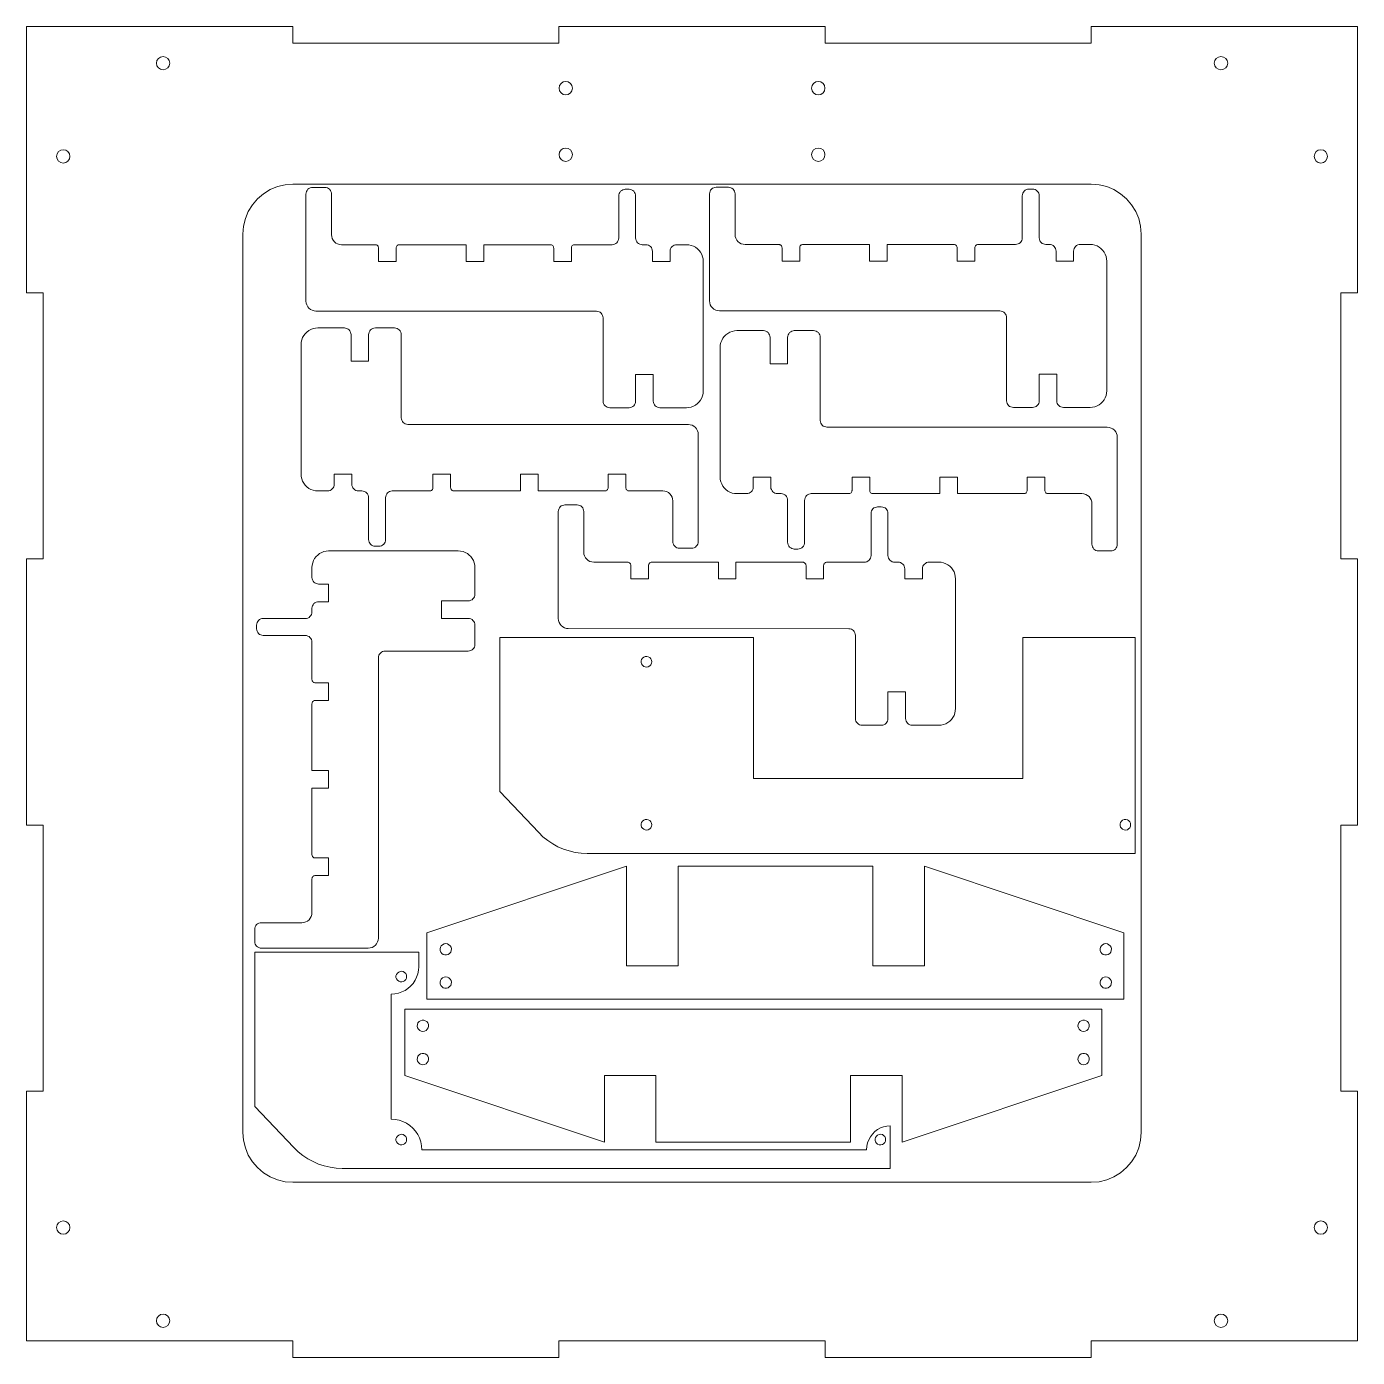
# Model space of a CAD drawing. Header units: inches. Extents: x 12 to 1222, y -811 to -8.
# Drawn here: x 822.5 to 1222.5, y -810.7 to -410.7 of the extents above; entities that cross this region are included whole.
import ezdxf

# ---------------------------------------------------------------- set-up
doc = ezdxf.new("R2010")
doc.units = ezdxf.units.IN
doc.header["$MEASUREMENT"] = 0
doc.layers.add('Layer 1', color=7, linetype='Continuous')

msp = doc.modelspace()

# ---------------------------------------------------------------- linework, layer by layer
at = {"layer": 'Layer 1', "lineweight": 0}
for points in [[(822.46, -410.69), (902.47, -410.69)], [(822.46, -410.69), (822.46, -490.7)], [(902.47, -415.7), (902.47, -410.69)], [(982.48, -410.69), (1062.49, -410.69)], [(982.48, -415.7), (982.48, -410.69)], [(1062.49, -415.7), (1062.49, -410.69)], [(1222.48, -410.69), (1142.47, -410.69)], [(1142.47, -415.7), (1142.47, -410.69)], [(1222.48, -410.69), (1222.48, -490.7)], [(982.48, -415.7), (902.47, -415.7)], [(1142.47, -415.7), (1062.49, -415.7)], [(865.47, -421.7), (865.33, -420.92), (864.9, -420.29), (864.23, -419.83), (863.49, -419.69), (862.71, -419.83), (862.08, -420.29), (861.62, -420.92), (861.48, -421.7), (861.62, -422.44), (862.08, -423.11), (862.71, -423.53), (863.49, -423.68), (864.23, -423.53), (864.9, -423.11), (865.33, -422.44), (865.47, -421.7)], [(1183.5, -421.7), (1183.32, -420.92), (1182.9, -420.29), (1182.26, -419.83), (1181.48, -419.69), (1180.71, -419.83), (1180.07, -420.29), (1179.61, -420.92), (1179.47, -421.7), (1179.61, -422.44), (1180.07, -423.11), (1180.71, -423.53), (1181.48, -423.68), (1182.26, -423.53), (1182.9, -423.11), (1183.32, -422.44), (1183.5, -421.7)], [(986.5, -429.18), (986.36, -428.44), (985.94, -427.77), (985.27, -427.34), (984.53, -427.2), (983.75, -427.34), (983.12, -427.77), (982.66, -428.44), (982.52, -429.18), (982.66, -429.96), (983.12, -430.59), (983.75, -431.05), (984.53, -431.19), (985.27, -431.05), (985.94, -430.59), (986.36, -429.96), (986.5, -429.18)], [(1062.42, -429.18), (1062.28, -428.44), (1061.86, -427.77), (1061.19, -427.34), (1060.45, -427.2), (1059.67, -427.34), (1059.04, -427.77), (1058.58, -428.44), (1058.44, -429.18), (1058.58, -429.96), (1059.04, -430.59), (1059.67, -431.05), (1060.45, -431.19), (1061.19, -431.05), (1061.86, -430.59), (1062.28, -429.96), (1062.42, -429.18)], [(835.48, -449.71), (835.34, -448.93), (834.88, -448.26), (834.25, -447.84), (833.47, -447.7), (832.73, -447.84), (832.06, -448.26), (831.63, -448.93), (831.49, -449.71), (831.63, -450.45), (832.06, -451.12), (832.73, -451.54), (833.47, -451.69), (834.25, -451.54), (834.88, -451.12), (835.34, -450.45), (835.48, -449.71)], [(986.5, -449.18), (986.36, -448.44), (985.94, -447.77), (985.27, -447.35), (984.53, -447.21), (983.75, -447.35), (983.12, -447.77), (982.66, -448.44), (982.52, -449.18), (982.66, -449.96), (983.12, -450.59), (983.75, -451.05), (984.53, -451.19), (985.27, -451.05), (985.94, -450.59), (986.36, -449.96), (986.5, -449.18)], [(1062.42, -449.18), (1062.28, -448.44), (1061.86, -447.77), (1061.19, -447.35), (1060.45, -447.21), (1059.67, -447.35), (1059.04, -447.77), (1058.58, -448.44), (1058.44, -449.18), (1058.58, -449.96), (1059.04, -450.59), (1059.67, -451.05), (1060.45, -451.19), (1061.19, -451.05), (1061.86, -450.59), (1062.28, -449.96), (1062.42, -449.18)], [(1213.48, -449.71), (1213.34, -448.93), (1212.88, -448.26), (1212.25, -447.84), (1211.47, -447.7), (1210.73, -447.84), (1210.06, -448.26), (1209.64, -448.93), (1209.49, -449.71), (1209.64, -450.45), (1210.06, -451.12), (1210.73, -451.54), (1211.47, -451.69), (1212.25, -451.54), (1212.88, -451.12), (1213.34, -450.45), (1213.48, -449.71)], [(902.47, -458.04), (900.14, -458.25), (897.85, -458.78), (895.66, -459.69), (893.65, -460.93), (891.85, -462.45), (890.34, -464.24), (889.1, -466.26), (888.22, -468.41), (887.66, -470.7), (887.48, -473.06)], [(1142.47, -458.04), (902.47, -458.04)], [(908.45, -459.04), (908.06, -459.07), (907.67, -459.18), (907.32, -459.35), (907.04, -459.6), (906.79, -459.92), (906.61, -460.27), (906.47, -460.62), (906.44, -461.01)], [(912.12, -459.04), (908.45, -459.04)], [(914.09, -461.01), (914.06, -460.62), (913.95, -460.27), (913.77, -459.92), (913.53, -459.6), (913.21, -459.35), (912.86, -459.18), (912.5, -459.07), (912.12, -459.04)], [(1002.43, -459.6), (1002.04, -459.63), (1001.69, -459.78), (1001.33, -459.95), (1001.02, -460.2), (1000.77, -460.52), (1000.59, -460.83), (1000.49, -461.22), (1000.45, -461.61)], [(1003.56, -459.6), (1002.43, -459.6)], [(1005.53, -461.61), (1005.5, -461.22), (1005.39, -460.83), (1005.21, -460.52), (1004.97, -460.2), (1004.65, -459.95), (1004.3, -459.78), (1003.94, -459.63), (1003.56, -459.6)], [(1029.73, -458.94), (1029.34, -459.01), (1028.99, -459.12), (1028.64, -459.29), (1028.32, -459.54), (1028.07, -459.86), (1027.9, -460.18), (1027.79, -460.56), (1027.76, -460.95)], [(1033.4, -458.94), (1029.73, -458.94)], [(1035.41, -460.95), (1035.34, -460.56), (1035.24, -460.18), (1035.06, -459.86), (1034.81, -459.54), (1034.49, -459.29), (1034.18, -459.12), (1033.79, -459.01), (1033.4, -458.94)], [(1123.75, -459.54), (1123.36, -459.58), (1122.97, -459.68), (1122.62, -459.89), (1122.34, -460.14), (1122.09, -460.42), (1121.88, -460.78), (1121.77, -461.16), (1121.74, -461.55)], [(1124.84, -459.54), (1123.75, -459.54)], [(1126.85, -461.55), (1126.82, -461.16), (1126.68, -460.78), (1126.5, -460.42), (1126.25, -460.14), (1125.93, -459.89), (1125.62, -459.68), (1125.23, -459.58), (1124.84, -459.54)], [(1157.46, -473.06), (1157.28, -470.7), (1156.75, -468.41), (1155.84, -466.26), (1154.6, -464.24), (1153.09, -462.45), (1151.29, -460.93), (1149.28, -459.69), (1147.12, -458.78), (1144.83, -458.25), (1142.47, -458.04)], [(906.44, -461.01), (906.44, -493.18)], [(914.09, -473.25), (914.09, -461.01)], [(1000.45, -461.61), (1000.45, -474.24)], [(1005.53, -474.24), (1005.53, -461.61)], [(1027.76, -460.95), (1027.76, -493.13)], [(1035.41, -473.19), (1035.41, -460.95)], [(1121.74, -461.55), (1121.74, -474.18)], [(1126.85, -474.18), (1126.85, -461.55)], [(887.48, -473.06), (887.48, -743.08)], [(917.09, -476.25), (916.53, -476.18), (915.96, -476), (915.43, -475.76), (914.97, -475.37), (914.62, -474.91), (914.34, -474.38), (914.16, -473.82), (914.09, -473.25)], [(1000.45, -474.24), (1000.42, -474.63), (1000.28, -475.02), (1000.1, -475.37), (999.85, -475.65), (999.57, -475.9), (999.22, -476.11), (998.83, -476.22), (998.44, -476.25)], [(1007.54, -476.25), (1007.15, -476.22), (1006.77, -476.11), (1006.41, -475.9), (1006.13, -475.65), (1005.88, -475.37), (1005.71, -475.02), (1005.57, -474.63), (1005.53, -474.24)], [(1038.41, -476.19), (1037.81, -476.12), (1037.25, -475.95), (1036.72, -475.66), (1036.26, -475.31), (1035.91, -474.85), (1035.62, -474.32), (1035.45, -473.76), (1035.41, -473.19)], [(1121.74, -474.18), (1121.7, -474.57), (1121.6, -474.96), (1121.42, -475.27), (1121.17, -475.59), (1120.85, -475.84), (1120.5, -476.02), (1120.15, -476.12), (1119.73, -476.19)], [(1128.83, -476.19), (1128.44, -476.12), (1128.09, -476.02), (1127.73, -475.84), (1127.42, -475.59), (1127.17, -475.27), (1126.99, -474.96), (1126.89, -474.57), (1126.85, -474.18)], [(1157.46, -743.08), (1157.46, -473.06)], [(927.25, -476.25), (917.09, -476.25)], [(928.24, -477.24), (928.24, -477.06), (928.17, -476.85), (928.1, -476.67), (927.96, -476.53), (927.81, -476.43), (927.64, -476.32), (927.46, -476.25), (927.25, -476.25)], [(928.24, -477.24), (928.24, -481.26)], [(934.55, -476.25), (934.34, -476.25), (934.16, -476.32), (933.99, -476.43), (933.85, -476.53), (933.71, -476.67), (933.64, -476.85), (933.56, -477.06), (933.56, -477.24)], [(933.56, -481.26), (933.56, -477.24)], [(954.56, -476.25), (934.55, -476.25)], [(954.56, -476.25), (954.56, -481.26)], [(979.88, -476.25), (959.85, -476.25)], [(959.85, -481.26), (959.85, -476.25)], [(980.91, -477.24), (980.87, -477.06), (980.84, -476.85), (980.73, -476.67), (980.63, -476.53), (980.45, -476.43), (980.27, -476.32), (980.1, -476.25), (979.88, -476.25)], [(980.91, -477.24), (980.91, -481.26)], [(987.19, -476.25), (987.01, -476.25), (986.83, -476.32), (986.66, -476.43), (986.48, -476.53), (986.38, -476.67), (986.27, -476.85), (986.23, -477.06), (986.2, -477.24)], [(986.2, -481.26), (986.2, -477.24)], [(998.44, -476.25), (987.19, -476.25)], [(1008.6, -476.25), (1007.54, -476.25)], [(1010.61, -478.26), (1010.54, -477.84), (1010.44, -477.49), (1010.26, -477.13), (1010.01, -476.81), (1009.69, -476.57), (1009.38, -476.39), (1008.99, -476.29), (1008.6, -476.25)], [(1010.61, -481.26), (1010.61, -478.26)], [(1017.88, -476.25), (1017.49, -476.29), (1017.14, -476.39), (1016.79, -476.57), (1016.47, -476.81), (1016.22, -477.13), (1016.04, -477.49), (1015.94, -477.84), (1015.9, -478.26)], [(1015.9, -478.26), (1015.9, -481.26)], [(1020.84, -476.25), (1017.88, -476.25)], [(1025.85, -481.26), (1025.78, -480.52), (1025.64, -479.85), (1025.39, -479.18), (1025.04, -478.54), (1024.62, -477.98), (1024.12, -477.45), (1023.56, -477.03), (1022.92, -476.71), (1022.25, -476.46), (1021.55, -476.29), (1020.84, -476.25)], [(1048.54, -476.19), (1038.41, -476.19)], [(1049.56, -477.18), (1049.52, -476.97), (1049.49, -476.79), (1049.38, -476.62), (1049.24, -476.47), (1049.1, -476.33), (1048.92, -476.26), (1048.75, -476.19), (1048.54, -476.19)], [(1049.56, -477.18), (1049.56, -481.17)], [(1055.84, -476.19), (1055.66, -476.19), (1055.45, -476.26), (1055.31, -476.33), (1055.13, -476.47), (1055.03, -476.62), (1054.92, -476.79), (1054.85, -476.97), (1054.85, -477.18)], [(1054.85, -481.17), (1054.85, -477.18)], [(1075.84, -476.19), (1055.84, -476.19)], [(1075.84, -476.19), (1075.84, -481.17)], [(1101.2, -476.19), (1081.13, -476.19)], [(1081.13, -481.17), (1081.13, -476.19)], [(1102.19, -477.18), (1102.19, -476.97), (1102.12, -476.79), (1102.02, -476.62), (1101.91, -476.47), (1101.77, -476.33), (1101.59, -476.26), (1101.38, -476.19), (1101.2, -476.19)], [(1102.19, -477.18), (1102.19, -481.17)], [(1108.51, -476.19), (1108.3, -476.19), (1108.12, -476.26), (1107.94, -476.33), (1107.8, -476.47), (1107.66, -476.62), (1107.59, -476.79), (1107.52, -476.97), (1107.48, -477.18)], [(1107.48, -481.17), (1107.48, -477.18)], [(1119.73, -476.19), (1108.51, -476.19)], [(1129.89, -476.19), (1128.83, -476.19)], [(1131.9, -478.17), (1131.86, -477.78), (1131.76, -477.43), (1131.54, -477.07), (1131.3, -476.76), (1131.01, -476.51), (1130.66, -476.33), (1130.27, -476.23), (1129.89, -476.19)], [(1131.9, -481.17), (1131.9, -478.17)], [(1139.2, -476.19), (1138.81, -476.23), (1138.42, -476.33), (1138.07, -476.51), (1137.79, -476.76), (1137.54, -477.07), (1137.33, -477.43), (1137.22, -477.78), (1137.19, -478.17)], [(1137.19, -478.17), (1137.19, -481.17)], [(1142.13, -476.19), (1139.2, -476.19)], [(1147.14, -481.17), (1147.1, -480.46), (1146.92, -479.76), (1146.68, -479.08), (1146.36, -478.49), (1145.9, -477.89), (1145.41, -477.39), (1144.84, -476.97), (1144.21, -476.62), (1143.54, -476.37), (1142.83, -476.23), (1142.13, -476.19)], [(928.24, -481.26), (933.56, -481.26)], [(954.56, -481.26), (959.85, -481.26)], [(980.91, -481.26), (986.2, -481.26)], [(1015.9, -481.26), (1010.61, -481.26)], [(1025.85, -520.24), (1025.85, -481.26)], [(1049.56, -481.17), (1054.85, -481.17)], [(1075.84, -481.17), (1081.13, -481.17)], [(1102.19, -481.17), (1107.48, -481.17)], [(1137.19, -481.17), (1131.9, -481.17)], [(1147.14, -520.18), (1147.14, -481.17)], [(827.47, -490.7), (822.46, -490.7)], [(827.47, -490.7), (827.47, -570.68)], [(1217.47, -570.68), (1217.47, -490.7)], [(1217.47, -490.7), (1222.48, -490.7)], [(906.44, -493.18), (906.51, -493.78), (906.68, -494.35), (906.97, -494.88), (907.32, -495.3), (907.78, -495.69), (908.31, -495.97), (908.87, -496.15), (909.43, -496.18)], [(1027.76, -493.13), (1027.79, -493.73), (1027.97, -494.29), (1028.25, -494.78), (1028.64, -495.24), (1029.06, -495.63), (1029.59, -495.91), (1030.16, -496.05), (1030.75, -496.12)], [(909.43, -496.18), (993.75, -496.25)], [(993.75, -496.25), (994.14, -496.29), (994.52, -496.39), (994.84, -496.57), (995.16, -496.82), (995.41, -497.14), (995.58, -497.49), (995.69, -497.84), (995.76, -498.23)], [(995.76, -498.23), (995.76, -523.24)], [(1030.75, -496.12), (1115.03, -496.16)], [(1115.03, -496.16), (1115.42, -496.19), (1115.81, -496.34), (1116.16, -496.51), (1116.45, -496.76), (1116.69, -497.08), (1116.9, -497.39), (1117.01, -497.78), (1117.04, -498.17)], [(1117.04, -498.17), (1117.04, -523.18)], [(909.96, -501.26), (909.26, -501.3), (908.55, -501.47), (907.88, -501.72), (907.25, -502.07), (906.68, -502.5), (906.19, -502.99), (905.77, -503.56), (905.41, -504.19), (905.17, -504.86), (905.03, -505.57), (904.95, -506.27)], [(917.97, -501.26), (909.96, -501.26)], [(919.98, -503.27), (919.91, -502.89), (919.81, -502.5), (919.63, -502.14), (919.38, -501.86), (919.07, -501.62), (918.75, -501.4), (918.36, -501.3), (917.97, -501.26)], [(919.98, -511.28), (919.98, -503.27)], [(927.29, -501.26), (926.86, -501.3), (926.51, -501.4), (926.16, -501.62), (925.84, -501.86), (925.59, -502.14), (925.42, -502.5), (925.31, -502.89), (925.27, -503.27)], [(925.27, -503.27), (925.27, -511.28)], [(928.31, -501.26), (927.29, -501.26)], [(933.07, -501.26), (928.31, -501.26)], [(935.08, -503.27), (935.01, -502.89), (934.91, -502.5), (934.73, -502.14), (934.48, -501.86), (934.16, -501.62), (933.85, -501.4), (933.46, -501.3), (933.07, -501.26)], [(935.08, -528.29), (935.08, -503.27)], [(1035.94, -502.07), (1035.24, -502.14), (1034.53, -502.29), (1033.86, -502.53), (1033.22, -502.89), (1032.66, -503.31), (1032.17, -503.8), (1031.74, -504.37), (1031.39, -505), (1031.14, -505.67), (1030.97, -506.38), (1030.93, -507.08)], [(1043.95, -502.07), (1035.94, -502.07)], [(1045.92, -504.08), (1045.89, -503.7), (1045.78, -503.31), (1045.61, -502.99), (1045.36, -502.67), (1045.04, -502.43), (1044.69, -502.25), (1044.34, -502.11), (1043.95, -502.07)], [(1053.23, -502.07), (1052.84, -502.11), (1052.45, -502.25), (1052.13, -502.43), (1051.82, -502.67), (1051.57, -502.99), (1051.39, -503.31), (1051.29, -503.7), (1051.22, -504.08)], [(1054.29, -502.07), (1053.23, -502.07)], [(1059.01, -502.07), (1054.29, -502.07)], [(1061.02, -504.08), (1060.99, -503.7), (1060.88, -503.31), (1060.71, -502.99), (1060.46, -502.67), (1060.14, -502.43), (1059.79, -502.25), (1059.44, -502.11), (1059.01, -502.07)], [(904.95, -506.27), (904.95, -545.25)], [(1030.93, -507.08), (1030.93, -546.1)], [(1045.92, -512.09), (1045.92, -504.08)], [(1051.22, -504.08), (1051.22, -512.09)], [(1061.02, -529.1), (1061.02, -504.08)], [(925.27, -511.28), (919.98, -511.28)], [(1005.53, -523.24), (1005.53, -515.23)], [(1005.53, -515.23), (1010.82, -515.23)], [(1010.82, -515.23), (1010.82, -523.24)], [(1051.22, -512.09), (1045.92, -512.09)], [(1126.85, -523.18), (1126.85, -515.17)], [(1126.85, -515.17), (1132.14, -515.17)], [(1132.14, -515.17), (1132.14, -523.18)], [(995.76, -523.24), (995.79, -523.63), (995.9, -524.02), (996.08, -524.37), (996.32, -524.65), (996.64, -524.9), (996.99, -525.07), (997.35, -525.22), (997.74, -525.25)], [(1003.56, -525.25), (1003.94, -525.22), (1004.3, -525.11), (1004.65, -524.9), (1004.97, -524.65), (1005.21, -524.37), (1005.39, -524.02), (1005.5, -523.63), (1005.53, -523.24)], [(1010.82, -523.24), (1010.89, -523.63), (1011, -524.02), (1011.18, -524.37), (1011.42, -524.65), (1011.74, -524.9), (1012.06, -525.11), (1012.45, -525.22), (1012.83, -525.25)], [(1020.84, -525.25), (1021.55, -525.18), (1022.25, -525.04), (1022.92, -524.79), (1023.56, -524.44), (1024.12, -524.02), (1024.62, -523.52), (1025.04, -522.96), (1025.39, -522.32), (1025.64, -521.65), (1025.78, -520.95), (1025.85, -520.24)], [(1117.04, -523.18), (1117.08, -523.57), (1117.19, -523.96), (1117.36, -524.28), (1117.64, -524.59), (1117.93, -524.84), (1118.28, -525.02), (1118.67, -525.12), (1119.06, -525.19)], [(1124.84, -525.19), (1125.23, -525.12), (1125.62, -525.02), (1125.93, -524.84), (1126.25, -524.59), (1126.5, -524.28), (1126.68, -523.96), (1126.82, -523.57), (1126.85, -523.18)], [(1132.14, -523.18), (1132.18, -523.57), (1132.28, -523.96), (1132.46, -524.28), (1132.71, -524.59), (1133.03, -524.84), (1133.38, -525.02), (1133.73, -525.12), (1134.15, -525.19)], [(1142.13, -525.19), (1142.83, -525.12), (1143.54, -524.98), (1144.21, -524.73), (1144.84, -524.38), (1145.41, -523.96), (1145.9, -523.46), (1146.36, -522.86), (1146.68, -522.27), (1146.92, -521.59), (1147.1, -520.89), (1147.14, -520.18)], [(997.74, -525.25), (1002.5, -525.25)], [(1002.5, -525.25), (1003.56, -525.25)], [(1012.83, -525.25), (1020.84, -525.25)], [(1119.06, -525.19), (1123.78, -525.19)], [(1123.78, -525.19), (1124.84, -525.19)], [(1134.15, -525.19), (1142.13, -525.19)], [(937.06, -530.26), (936.67, -530.23), (936.28, -530.12), (935.96, -529.94), (935.65, -529.7), (935.4, -529.38), (935.22, -529.03), (935.12, -528.67), (935.08, -528.29)], [(1021.37, -530.3), (937.06, -530.26)], [(1024.37, -533.33), (1024.3, -532.73), (1024.12, -532.17), (1023.84, -531.64), (1023.49, -531.18), (1023.03, -530.83), (1022.5, -530.54), (1021.94, -530.37), (1021.37, -530.3)], [(1063.03, -531.11), (1062.65, -531.04), (1062.26, -530.93), (1061.91, -530.75), (1061.62, -530.51), (1061.38, -530.19), (1061.16, -529.87), (1061.06, -529.48), (1061.02, -529.1)], [(1147.31, -531.14), (1063.03, -531.11)], [(1150.31, -534.14), (1150.28, -533.54), (1150.1, -532.98), (1149.82, -532.48), (1149.46, -532.02), (1149.01, -531.64), (1148.48, -531.35), (1147.91, -531.18), (1147.31, -531.14)], [(1024.37, -565.47), (1024.37, -533.33)], [(1150.31, -566.31), (1150.31, -534.14)], [(904.95, -545.25), (905.03, -545.96), (905.17, -546.67), (905.41, -547.34), (905.77, -547.97), (906.19, -548.54), (906.68, -549.03), (907.25, -549.49), (907.88, -549.8), (908.55, -550.05), (909.26, -550.23), (909.96, -550.26)], [(914.9, -548.25), (914.9, -545.25)], [(914.9, -545.25), (920.23, -545.25)], [(920.23, -545.25), (920.23, -548.25)], [(944.61, -545.25), (944.61, -549.28)], [(949.9, -545.25), (944.61, -545.25)], [(949.9, -549.28), (949.9, -545.25)], [(970.96, -545.25), (970.96, -550.26)], [(976.25, -545.25), (970.96, -545.25)], [(976.25, -550.26), (976.25, -545.25)], [(997.24, -545.25), (997.24, -549.28)], [(1002.57, -545.25), (997.24, -545.25)], [(1002.57, -549.28), (1002.57, -545.25)], [(1030.93, -546.1), (1030.97, -546.81), (1031.14, -547.48), (1031.39, -548.15), (1031.74, -548.78), (1032.17, -549.35), (1032.66, -549.88), (1033.22, -550.3), (1033.86, -550.62), (1034.53, -550.9), (1035.24, -551.04), (1035.94, -551.07)], [(1040.88, -549.1), (1040.88, -546.1)], [(1040.88, -546.1), (1046.17, -546.1)], [(1046.17, -546.1), (1046.17, -549.1)], [(1070.58, -546.1), (1070.58, -550.09)], [(1075.88, -546.1), (1070.58, -546.1)], [(1075.88, -550.09), (1075.88, -546.1)], [(1096.94, -546.1), (1096.94, -551.07)], [(1102.23, -546.1), (1096.94, -546.1)], [(1102.23, -551.07), (1102.23, -546.1)], [(1123.22, -546.1), (1123.22, -550.09)], [(1128.51, -546.1), (1123.22, -546.1)], [(1128.51, -550.09), (1128.51, -546.1)], [(909.96, -550.26), (912.93, -550.26)], [(912.93, -550.26), (913.32, -550.23), (913.67, -550.12), (914.02, -549.91), (914.34, -549.66), (914.59, -549.38), (914.76, -549.03), (914.87, -548.64), (914.9, -548.25)], [(920.23, -548.25), (920.26, -548.64), (920.37, -549.03), (920.55, -549.38), (920.79, -549.66), (921.11, -549.91), (921.46, -550.12), (921.82, -550.23), (922.21, -550.26)], [(922.21, -550.26), (923.26, -550.26)], [(923.26, -550.26), (923.65, -550.3), (924.04, -550.4), (924.39, -550.62), (924.67, -550.86), (924.92, -551.15), (925.13, -551.5), (925.24, -551.89), (925.27, -552.27)], [(930.35, -552.27), (930.39, -551.89), (930.53, -551.5), (930.71, -551.15), (930.95, -550.86), (931.24, -550.62), (931.59, -550.4), (931.98, -550.3), (932.37, -550.26)], [(932.37, -550.26), (943.62, -550.26)], [(943.62, -550.26), (943.8, -550.23), (944.01, -550.19), (944.15, -550.09), (944.32, -549.98), (944.43, -549.8), (944.54, -549.66), (944.57, -549.45), (944.61, -549.28)], [(949.9, -549.28), (949.93, -549.45), (949.97, -549.66), (950.07, -549.8), (950.22, -549.98), (950.36, -550.09), (950.53, -550.19), (950.71, -550.23), (950.92, -550.26)], [(950.92, -550.26), (970.96, -550.26)], [(976.25, -550.26), (996.25, -550.26)], [(996.25, -550.26), (996.46, -550.23), (996.64, -550.19), (996.82, -550.09), (996.96, -549.98), (997.1, -549.8), (997.17, -549.66), (997.24, -549.45), (997.24, -549.28)], [(1002.57, -549.28), (1002.57, -549.45), (1002.64, -549.66), (1002.71, -549.8), (1002.85, -549.98), (1002.99, -550.09), (1003.17, -550.19), (1003.38, -550.23), (1003.56, -550.26)], [(1003.56, -550.26), (1013.72, -550.26)], [(1013.72, -550.26), (1014.28, -550.33), (1014.84, -550.48), (1015.37, -550.76), (1015.83, -551.15), (1016.22, -551.6), (1016.47, -552.13), (1016.64, -552.66), (1016.71, -553.26)], [(1035.94, -551.07), (1038.87, -551.07)], [(1038.87, -551.07), (1039.26, -551.04), (1039.65, -550.93), (1040, -550.76), (1040.28, -550.51), (1040.53, -550.19), (1040.74, -549.84), (1040.84, -549.49), (1040.88, -549.1)], [(1046.17, -549.1), (1046.21, -549.49), (1046.35, -549.84), (1046.52, -550.19), (1046.77, -550.51), (1047.05, -550.76), (1047.41, -550.93), (1047.79, -551.04), (1048.18, -551.07)], [(1048.18, -551.07), (1049.24, -551.07)], [(1049.24, -551.07), (1049.63, -551.11), (1049.98, -551.25), (1050.33, -551.43), (1050.65, -551.67), (1050.9, -551.96), (1051.08, -552.31), (1051.18, -552.7), (1051.22, -553.09)], [(1056.33, -553.09), (1056.37, -552.7), (1056.47, -552.31), (1056.65, -551.96), (1056.93, -551.67), (1057.21, -551.43), (1057.57, -551.25), (1057.95, -551.11), (1058.34, -551.07)], [(1058.34, -551.07), (1069.56, -551.07)], [(1069.56, -551.07), (1069.77, -551.07), (1069.95, -551), (1070.13, -550.93), (1070.27, -550.79), (1070.41, -550.65), (1070.48, -550.47), (1070.55, -550.26), (1070.58, -550.09)], [(1075.88, -550.09), (1075.88, -550.26), (1075.95, -550.47), (1076.05, -550.65), (1076.16, -550.79), (1076.3, -550.93), (1076.48, -551), (1076.69, -551.07), (1076.86, -551.07)], [(1076.86, -551.07), (1096.94, -551.07)], [(1102.23, -551.07), (1122.23, -551.07)], [(1122.23, -551.07), (1122.41, -551.07), (1122.62, -551), (1122.8, -550.93), (1122.94, -550.79), (1123.04, -550.65), (1123.15, -550.47), (1123.22, -550.26), (1123.22, -550.09)], [(1128.51, -550.09), (1128.55, -550.26), (1128.62, -550.47), (1128.69, -550.65), (1128.83, -550.79), (1128.97, -550.93), (1129.15, -551), (1129.32, -551.07), (1129.53, -551.07)], [(1129.53, -551.07), (1139.66, -551.07)], [(1139.66, -551.07), (1140.26, -551.15), (1140.82, -551.32), (1141.35, -551.6), (1141.81, -551.96), (1142.16, -552.42), (1142.44, -552.94), (1142.62, -553.51), (1142.66, -554.07)], [(925.27, -552.27), (925.27, -564.9)], [(930.35, -564.9), (930.35, -552.27)], [(984.29, -554.46), (983.9, -554.5), (983.51, -554.6), (983.16, -554.78), (982.88, -555.03), (982.63, -555.34), (982.45, -555.7), (982.31, -556.08), (982.28, -556.47)], [(987.92, -554.46), (984.29, -554.46)], [(989.93, -556.47), (989.9, -556.08), (989.79, -555.7), (989.62, -555.34), (989.37, -555.03), (989.05, -554.78), (988.7, -554.6), (988.35, -554.5), (987.92, -554.46)], [(1016.71, -553.26), (1016.71, -565.47)], [(1051.22, -553.09), (1051.22, -565.71)], [(1056.33, -565.71), (1056.33, -553.09)], [(1078.27, -555.03), (1077.88, -555.1), (1077.53, -555.2), (1077.17, -555.38), (1076.86, -555.63), (1076.61, -555.94), (1076.43, -556.26), (1076.33, -556.65), (1076.29, -557.04)], [(1079.36, -555.03), (1078.27, -555.03)], [(1081.37, -557.04), (1081.34, -556.65), (1081.23, -556.26), (1081.06, -555.94), (1080.81, -555.63), (1080.49, -555.38), (1080.14, -555.2), (1079.79, -555.1), (1079.36, -555.03)], [(1142.66, -554.07), (1142.66, -566.31)], [(982.28, -556.47), (982.28, -588.61)], [(989.93, -568.68), (989.93, -556.47)], [(1076.29, -557.04), (1076.29, -569.67)], [(1081.37, -569.67), (1081.37, -557.04)], [(925.27, -564.9), (925.31, -565.29), (925.42, -565.68), (925.59, -566), (925.84, -566.31), (926.16, -566.56), (926.51, -566.74), (926.86, -566.84), (927.29, -566.91)], [(927.29, -566.91), (928.38, -566.91)], [(928.38, -566.91), (928.77, -566.84), (929.12, -566.74), (929.47, -566.56), (929.79, -566.31), (930.04, -566), (930.21, -565.68), (930.32, -565.29), (930.35, -564.9)], [(1016.71, -565.47), (1016.75, -565.86), (1016.86, -566.24), (1017.03, -566.6), (1017.28, -566.91), (1017.6, -567.16), (1017.95, -567.34), (1018.3, -567.44), (1018.73, -567.48)], [(1018.73, -567.48), (1022.36, -567.48)], [(1022.36, -567.48), (1022.75, -567.44), (1023.14, -567.34), (1023.49, -567.16), (1023.77, -566.91), (1024.02, -566.6), (1024.19, -566.24), (1024.33, -565.86), (1024.37, -565.47)], [(1051.22, -565.71), (1051.29, -566.1), (1051.39, -566.49), (1051.57, -566.84), (1051.82, -567.13), (1052.13, -567.37), (1052.45, -567.55), (1052.84, -567.69), (1053.23, -567.73)], [(1053.23, -567.73), (1054.32, -567.73)], [(1054.32, -567.73), (1054.71, -567.69), (1055.1, -567.55), (1055.45, -567.37), (1055.73, -567.13), (1055.98, -566.84), (1056.19, -566.49), (1056.3, -566.1), (1056.33, -565.71)], [(1142.66, -566.31), (1142.73, -566.7), (1142.83, -567.06), (1143.01, -567.41), (1143.26, -567.73), (1143.57, -567.97), (1143.89, -568.15), (1144.28, -568.26), (1144.67, -568.29)], [(1148.34, -568.29), (1148.72, -568.26), (1149.08, -568.15), (1149.43, -567.97), (1149.75, -567.73), (1149.99, -567.41), (1150.17, -567.06), (1150.28, -566.7), (1150.31, -566.31)], [(827.47, -570.68), (822.46, -570.68)], [(822.46, -570.68), (822.46, -650.69)], [(913.24, -568.29), (912.54, -568.36), (911.83, -568.5), (911.16, -568.75), (910.53, -569.1), (909.96, -569.52), (909.47, -570.02), (909.01, -570.58), (908.69, -571.22), (908.45, -571.89), (908.27, -572.59), (908.24, -573.3)], [(952.23, -568.29), (913.24, -568.29)], [(957.24, -573.3), (957.2, -572.59), (957.02, -571.89), (956.78, -571.22), (956.42, -570.58), (956, -570.02), (955.51, -569.52), (954.94, -569.1), (954.31, -568.75), (953.64, -568.5), (952.93, -568.36), (952.23, -568.29)], [(992.93, -571.68), (992.37, -571.61), (991.8, -571.46), (991.27, -571.18), (990.81, -570.79), (990.43, -570.34), (990.18, -569.81), (990, -569.28), (989.93, -568.68)], [(1003.09, -571.68), (992.93, -571.68)], [(1004.08, -572.66), (1004.08, -572.49), (1004.01, -572.28), (1003.94, -572.14), (1003.8, -571.96), (1003.66, -571.85), (1003.48, -571.75), (1003.27, -571.71), (1003.09, -571.68)], [(1010.39, -571.68), (1010.18, -571.71), (1010.01, -571.75), (1009.83, -571.85), (1009.69, -571.96), (1009.55, -572.14), (1009.48, -572.28), (1009.41, -572.49), (1009.41, -572.66)], [(1030.4, -571.68), (1010.39, -571.68)], [(1030.4, -571.68), (1030.4, -576.69)], [(1055.73, -571.68), (1035.69, -571.68)], [(1035.69, -576.69), (1035.69, -571.68)], [(1056.75, -572.66), (1056.71, -572.49), (1056.68, -572.28), (1056.57, -572.14), (1056.43, -571.96), (1056.29, -571.85), (1056.11, -571.75), (1055.94, -571.71), (1055.73, -571.68)], [(1063.03, -571.68), (1062.85, -571.71), (1062.64, -571.75), (1062.5, -571.85), (1062.32, -571.96), (1062.22, -572.14), (1062.11, -572.28), (1062.08, -572.49), (1062.04, -572.66)], [(1074.28, -571.68), (1063.03, -571.68)], [(1076.29, -569.67), (1076.26, -570.05), (1076.12, -570.44), (1075.94, -570.79), (1075.69, -571.08), (1075.41, -571.32), (1075.06, -571.54), (1074.67, -571.64), (1074.28, -571.68)], [(1083.38, -571.68), (1083, -571.64), (1082.61, -571.54), (1082.25, -571.32), (1081.97, -571.08), (1081.73, -570.79), (1081.51, -570.44), (1081.41, -570.05), (1081.37, -569.67)], [(1084.44, -571.68), (1083.38, -571.68)], [(1086.42, -573.69), (1086.38, -573.3), (1086.28, -572.91), (1086.1, -572.56), (1085.85, -572.28), (1085.54, -572.03), (1085.18, -571.82), (1084.83, -571.71), (1084.44, -571.68)], [(1093.72, -571.68), (1093.33, -571.71), (1092.98, -571.82), (1092.63, -572.03), (1092.31, -572.28), (1092.06, -572.56), (1091.89, -572.91), (1091.78, -573.3), (1091.74, -573.69)], [(1096.68, -571.68), (1093.72, -571.68)], [(1101.69, -576.69), (1101.62, -575.98), (1101.48, -575.28), (1101.23, -574.61), (1100.88, -573.97), (1100.46, -573.41), (1099.96, -572.91), (1099.4, -572.45), (1098.77, -572.14), (1098.09, -571.89), (1097.39, -571.71), (1096.68, -571.68)], [(1144.67, -568.29), (1148.34, -568.29)], [(1217.47, -570.68), (1222.48, -570.68)], [(1222.48, -570.68), (1222.48, -650.69)], [(908.24, -573.3), (908.24, -576.26)], [(957.24, -581.31), (957.24, -573.3)], [(1004.08, -572.66), (1004.08, -576.69)], [(1009.41, -576.69), (1009.41, -572.66)], [(1056.75, -572.66), (1056.75, -576.69)], [(1062.04, -576.69), (1062.04, -572.66)], [(1086.42, -576.69), (1086.42, -573.69)], [(1091.74, -573.69), (1091.74, -576.69)], [(908.24, -576.26), (908.27, -576.65), (908.38, -577), (908.59, -577.36), (908.84, -577.67), (909.12, -577.92), (909.47, -578.1), (909.86, -578.2), (910.25, -578.24)], [(910.25, -578.24), (913.24, -578.24)], [(913.24, -578.24), (913.24, -583.57)], [(1004.08, -576.69), (1009.41, -576.69)], [(1030.4, -576.69), (1035.69, -576.69)], [(1056.75, -576.69), (1062.04, -576.69)], [(1091.74, -576.69), (1086.42, -576.69)], [(1101.69, -615.67), (1101.69, -576.69)], [(910.25, -583.57), (909.86, -583.6), (909.47, -583.71), (909.12, -583.88), (908.84, -584.13), (908.59, -584.45), (908.38, -584.8), (908.27, -585.15), (908.24, -585.54)], [(913.24, -583.57), (910.25, -583.57)], [(947.22, -588.61), (947.22, -583.32)], [(947.22, -583.32), (955.23, -583.32)], [(955.23, -583.32), (955.61, -583.25), (956, -583.14), (956.35, -582.97), (956.64, -582.72), (956.88, -582.4), (957.1, -582.08), (957.2, -581.7), (957.24, -581.31)], [(908.24, -586.6), (908.2, -586.99), (908.09, -587.38), (907.88, -587.73), (907.64, -588.01), (907.35, -588.26), (907, -588.47), (906.61, -588.57), (906.22, -588.61)], [(908.24, -585.54), (908.24, -586.6)], [(893.59, -588.61), (893.21, -588.65), (892.82, -588.75), (892.5, -588.93), (892.18, -589.17), (891.94, -589.49), (891.76, -589.84), (891.65, -590.2), (891.58, -590.62)], [(891.58, -590.62), (891.58, -591.71)], [(891.58, -591.71), (891.65, -592.1), (891.76, -592.46), (891.94, -592.81), (892.18, -593.13), (892.5, -593.37), (892.82, -593.55), (893.21, -593.66), (893.59, -593.69)], [(906.22, -588.61), (893.59, -588.61)], [(955.23, -588.61), (947.22, -588.61)], [(957.24, -590.62), (957.2, -590.2), (957.1, -589.84), (956.88, -589.49), (956.64, -589.17), (956.35, -588.93), (956, -588.75), (955.61, -588.65), (955.23, -588.61)], [(957.24, -591.64), (957.24, -590.62)], [(957.24, -596.41), (957.24, -591.64)], [(982.28, -588.61), (982.35, -589.21), (982.52, -589.77), (982.81, -590.3), (983.16, -590.76), (983.62, -591.12), (984.15, -591.4), (984.71, -591.57), (985.28, -591.64)], [(985.28, -591.64), (1069.59, -591.68)], [(1069.59, -591.68), (1069.98, -591.71), (1070.37, -591.82), (1070.68, -592), (1071, -592.24), (1071.25, -592.56), (1071.42, -592.91), (1071.53, -593.27), (1071.57, -593.66)], [(893.59, -593.69), (906.22, -593.69)], [(906.22, -593.69), (906.61, -593.73), (907, -593.87), (907.35, -594.04), (907.64, -594.29), (907.88, -594.57), (908.09, -594.92), (908.2, -595.31), (908.24, -595.7)], [(908.24, -595.7), (908.24, -606.95)], [(964.66, -594.27), (964.66, -640.59)], [(964.66, -594.27), (1040.93, -594.27)], [(1040.93, -636.71), (1040.93, -594.27)], [(1071.57, -593.66), (1071.57, -618.67)], [(1121.89, -636.71), (1121.89, -594.27)], [(1121.89, -594.27), (1155.73, -594.27)], [(1155.73, -646.45), (1155.73, -594.27)], [(928.24, -600.39), (928.27, -600.01), (928.38, -599.62), (928.56, -599.3), (928.8, -598.98), (929.12, -598.74), (929.47, -598.56), (929.83, -598.45), (930.21, -598.42)], [(930.21, -598.42), (955.23, -598.42)], [(955.23, -598.42), (955.61, -598.35), (956, -598.24), (956.35, -598.06), (956.64, -597.82), (956.88, -597.5), (957.1, -597.18), (957.2, -596.79), (957.24, -596.41)], [(1010.35, -601.61), (1010.28, -601.12), (1010.06, -600.69), (1009.75, -600.34), (1009.32, -600.09), (1008.87, -599.99), (1008.37, -600.02), (1007.95, -600.2), (1007.56, -600.52), (1007.28, -600.9), (1007.14, -601.36), (1007.14, -601.82), (1007.28, -602.28), (1007.56, -602.67), (1007.95, -602.99), (1008.37, -603.16), (1008.87, -603.2), (1009.32, -603.09), (1009.75, -602.84), (1010.06, -602.49), (1010.28, -602.07), (1010.35, -601.61)], [(928.2, -684.71), (928.24, -600.39)], [(908.24, -606.95), (908.27, -607.13), (908.31, -607.34), (908.41, -607.48), (908.52, -607.66), (908.69, -607.77), (908.84, -607.87), (909.05, -607.91), (909.22, -607.94)], [(913.24, -607.94), (909.22, -607.94)], [(913.24, -613.23), (913.24, -607.94)], [(1081.37, -618.67), (1081.37, -610.66)], [(1081.37, -610.66), (1086.66, -610.66)], [(1086.66, -610.66), (1086.66, -618.67)], [(909.22, -613.23), (909.05, -613.27), (908.84, -613.3), (908.69, -613.41), (908.52, -613.55), (908.41, -613.69), (908.31, -613.87), (908.27, -614.05), (908.24, -614.26)], [(908.24, -614.26), (908.24, -634.29)], [(909.22, -613.23), (913.24, -613.23)], [(1096.68, -620.68), (1097.39, -620.64), (1098.09, -620.47), (1098.77, -620.22), (1099.4, -619.87), (1099.96, -619.44), (1100.46, -618.95), (1100.88, -618.38), (1101.23, -617.75), (1101.48, -617.08), (1101.62, -616.37), (1101.69, -615.67)], [(1071.57, -618.67), (1071.64, -619.06), (1071.74, -619.44), (1071.92, -619.8), (1072.17, -620.08), (1072.48, -620.32), (1072.8, -620.54), (1073.19, -620.64), (1073.58, -620.68)], [(1079.36, -620.68), (1079.79, -620.64), (1080.14, -620.54), (1080.49, -620.32), (1080.81, -620.08), (1081.06, -619.8), (1081.23, -619.44), (1081.34, -619.06), (1081.37, -618.67)], [(1086.66, -618.67), (1086.74, -619.06), (1086.84, -619.44), (1087.02, -619.8), (1087.26, -620.08), (1087.58, -620.32), (1087.9, -620.54), (1088.29, -620.64), (1088.68, -620.68)], [(1073.58, -620.68), (1078.34, -620.68)], [(1078.34, -620.68), (1079.36, -620.68)], [(1088.68, -620.68), (1096.68, -620.68)], [(913.24, -634.29), (908.24, -634.29)], [(913.24, -639.59), (913.24, -634.29)], [(908.24, -639.59), (908.24, -659.59)], [(908.24, -639.59), (913.24, -639.59)], [(1040.93, -636.71), (1121.89, -636.71)], [(964.66, -640.59), (976.41, -652.97)], [(1155.73, -659.22), (1155.73, -646.45)], [(827.47, -650.69), (822.46, -650.69)], [(827.47, -650.69), (827.47, -730.7)], [(1010.35, -650.61), (1010.28, -650.12), (1010.06, -649.69), (1009.75, -649.34), (1009.32, -649.09), (1008.87, -648.99), (1008.37, -649.02), (1007.95, -649.2), (1007.56, -649.52), (1007.28, -649.9), (1007.14, -650.36), (1007.14, -650.82), (1007.28, -651.28), (1007.56, -651.67), (1007.95, -651.98), (1008.37, -652.16), (1008.87, -652.2), (1009.32, -652.09), (1009.75, -651.84), (1010.06, -651.49), (1010.28, -651.07), (1010.35, -650.61)], [(1154.32, -650.61), (1154.24, -650.12), (1154.07, -649.69), (1153.72, -649.34), (1153.33, -649.09), (1152.87, -648.99), (1152.37, -649.02), (1151.92, -649.2), (1151.56, -649.52), (1151.28, -649.9), (1151.14, -650.36), (1151.14, -650.82), (1151.28, -651.28), (1151.56, -651.67), (1151.92, -651.98), (1152.37, -652.16), (1152.87, -652.2), (1153.33, -652.09), (1153.72, -651.84), (1154.07, -651.49), (1154.24, -651.07), (1154.32, -650.61)], [(1217.47, -730.7), (1217.47, -650.69)], [(1217.47, -650.69), (1222.48, -650.69)], [(976.41, -652.97), (977.68, -654.21), (979.09, -655.34), (980.61, -656.36), (982.19, -657.21), (983.85, -657.91), (985.55, -658.48), (987.31, -658.9), (989.11, -659.15), (990.91, -659.22)], [(908.24, -659.59), (908.27, -659.8), (908.31, -659.98), (908.41, -660.15), (908.52, -660.29), (908.69, -660.43), (908.84, -660.5), (909.05, -660.58), (909.22, -660.58)], [(990.91, -659.22), (1155.73, -659.22)], [(913.24, -660.58), (909.22, -660.58)], [(913.24, -665.9), (913.24, -660.58)], [(942.81, -683.05), (1002.82, -663.04)], [(1002.82, -663.04), (1002.82, -693.03)], [(1018.3, -663.04), (1076.79, -663.04)], [(1018.3, -693.03), (1018.3, -663.04)], [(1076.79, -663.04), (1076.79, -693.03)], [(1092.32, -663.04), (1152.32, -683.05)], [(1092.32, -693.03), (1092.32, -663.04)], [(909.22, -665.9), (909.05, -665.9), (908.84, -665.97), (908.69, -666.04), (908.52, -666.18), (908.41, -666.33), (908.31, -666.5), (908.27, -666.71), (908.24, -666.89)], [(908.24, -666.89), (908.24, -677.05)], [(909.22, -665.9), (913.24, -665.9)], [(908.24, -677.05), (908.16, -677.61), (908.02, -678.18), (907.74, -678.71), (907.35, -679.17), (906.89, -679.55), (906.37, -679.8), (905.84, -679.98), (905.24, -680.05)], [(893.03, -680.05), (892.64, -680.08), (892.25, -680.19), (891.9, -680.37), (891.58, -680.61), (891.34, -680.93), (891.16, -681.28), (891.05, -681.64), (891.02, -682.06)], [(891.02, -682.06), (891.02, -685.69)], [(905.24, -680.05), (893.03, -680.05)], [(942.81, -703.05), (942.81, -683.05)], [(1152.32, -683.05), (1152.32, -703.05)], [(891.02, -685.69), (891.05, -686.08), (891.16, -686.47), (891.34, -686.82), (891.58, -687.1), (891.9, -687.35), (892.25, -687.53), (892.64, -687.67), (893.03, -687.7)], [(893.03, -687.7), (925.17, -687.7)], [(925.17, -687.7), (925.77, -687.63), (926.33, -687.46), (926.86, -687.18), (927.32, -686.82), (927.67, -686.36), (927.95, -685.83), (928.13, -685.27), (928.2, -684.71)], [(948.45, -686.33), (948.95, -686.43), (949.4, -686.65), (949.79, -687), (950.04, -687.42), (950.15, -687.92), (950.11, -688.41), (949.93, -688.9), (949.62, -689.29), (949.19, -689.57), (948.7, -689.71), (948.21, -689.71), (947.71, -689.57), (947.29, -689.29), (946.97, -688.9), (946.79, -688.41), (946.76, -687.92), (946.86, -687.42), (947.11, -687), (947.5, -686.65), (947.96, -686.43), (948.45, -686.33)], [(1146.85, -686.33), (1147.35, -686.43), (1147.81, -686.65), (1148.19, -687), (1148.44, -687.42), (1148.55, -687.92), (1148.51, -688.41), (1148.34, -688.9), (1148.02, -689.29), (1147.6, -689.57), (1147.1, -689.71), (1146.61, -689.71), (1146.11, -689.57), (1145.69, -689.29), (1145.41, -688.9), (1145.2, -688.41), (1145.16, -687.92), (1145.27, -687.42), (1145.55, -687), (1145.9, -686.65), (1146.36, -686.43), (1146.85, -686.33)], [(940.34, -688.94), (891.02, -688.94)], [(891.02, -688.94), (891.02, -735.26)], [(940.34, -693.28), (940.34, -688.94)], [(932.08, -701.5), (933.18, -701.43), (934.24, -701.22), (935.26, -700.86), (936.21, -700.4), (937.09, -699.8), (937.9, -699.1), (938.64, -698.29), (939.24, -697.37), (939.7, -696.42), (940.06, -695.39), (940.27, -694.34), (940.34, -693.28)], [(936.7, -696.28), (936.63, -695.78), (936.42, -695.36), (936.1, -695.01), (935.68, -694.76), (935.22, -694.65), (934.73, -694.69), (934.31, -694.87), (933.92, -695.18), (933.64, -695.57), (933.49, -696.03), (933.49, -696.49), (933.64, -696.95), (933.92, -697.33), (934.31, -697.65), (934.73, -697.83), (935.22, -697.86), (935.68, -697.76), (936.1, -697.51), (936.42, -697.16), (936.63, -696.74), (936.7, -696.28)], [(1002.82, -693.03), (1018.3, -693.03)], [(1076.79, -693.03), (1092.32, -693.03)], [(948.45, -696.35), (948.95, -696.42), (949.4, -696.63), (949.79, -696.98), (950.04, -697.44), (950.15, -697.93), (950.11, -698.43), (949.93, -698.89), (949.62, -699.27), (949.19, -699.59), (948.7, -699.73), (948.21, -699.73), (947.71, -699.59), (947.29, -699.27), (946.97, -698.89), (946.79, -698.43), (946.76, -697.93), (946.86, -697.44), (947.11, -696.98), (947.5, -696.63), (947.96, -696.42), (948.45, -696.35)], [(1146.85, -696.35), (1147.35, -696.42), (1147.81, -696.63), (1148.19, -696.98), (1148.44, -697.44), (1148.55, -697.93), (1148.51, -698.43), (1148.34, -698.89), (1148.02, -699.27), (1147.6, -699.59), (1147.1, -699.73), (1146.61, -699.73), (1146.11, -699.59), (1145.69, -699.27), (1145.41, -698.89), (1145.2, -698.43), (1145.16, -697.93), (1145.27, -697.44), (1145.55, -696.98), (1145.9, -696.63), (1146.36, -696.42), (1146.85, -696.35)], [(932.08, -739.1), (932.08, -701.5)], [(1152.32, -703.05), (942.81, -703.05)], [(936.14, -706.01), (936.14, -726.02)], [(1145.62, -706.01), (936.14, -706.01)], [(1145.62, -726.02), (1145.62, -706.01)], [(941.57, -712.72), (942.07, -712.65), (942.53, -712.43), (942.91, -712.08), (943.16, -711.66), (943.27, -711.16), (943.23, -710.63), (943.05, -710.18), (942.74, -709.79), (942.31, -709.51), (941.82, -709.33), (941.33, -709.33), (940.83, -709.51), (940.41, -709.79), (940.09, -710.18), (939.91, -710.63), (939.88, -711.16), (939.99, -711.66), (940.23, -712.08), (940.62, -712.43), (941.08, -712.65), (941.57, -712.72)], [(1140.19, -712.72), (1140.68, -712.65), (1141.14, -712.43), (1141.53, -712.08), (1141.77, -711.66), (1141.88, -711.16), (1141.84, -710.63), (1141.67, -710.18), (1141.35, -709.79), (1140.93, -709.51), (1140.43, -709.33), (1139.94, -709.33), (1139.45, -709.51), (1139.02, -709.79), (1138.7, -710.18), (1138.53, -710.63), (1138.49, -711.16), (1138.6, -711.66), (1138.85, -712.08), (1139.23, -712.43), (1139.69, -712.65), (1140.19, -712.72)], [(941.57, -722.73), (942.07, -722.63), (942.53, -722.42), (942.91, -722.06), (943.16, -721.64), (943.27, -721.15), (943.23, -720.65), (943.05, -720.16), (942.74, -719.77), (942.31, -719.49), (941.82, -719.35), (941.33, -719.35), (940.83, -719.49), (940.41, -719.77), (940.09, -720.16), (939.91, -720.65), (939.88, -721.15), (939.99, -721.64), (940.23, -722.06), (940.62, -722.42), (941.08, -722.63), (941.57, -722.73)], [(1140.19, -722.73), (1140.68, -722.63), (1141.14, -722.42), (1141.53, -722.06), (1141.77, -721.64), (1141.88, -721.15), (1141.84, -720.65), (1141.67, -720.16), (1141.35, -719.77), (1140.93, -719.49), (1140.43, -719.35), (1139.94, -719.35), (1139.45, -719.49), (1139.02, -719.77), (1138.7, -720.16), (1138.53, -720.65), (1138.49, -721.15), (1138.6, -721.64), (1138.85, -722.06), (1139.23, -722.42), (1139.69, -722.63), (1140.19, -722.73)], [(936.14, -726.02), (996.15, -746.02)], [(996.15, -746.02), (996.15, -726.02)], [(996.15, -726.02), (1011.63, -726.02)], [(1011.63, -726.02), (1011.63, -746.02)], [(1070.12, -746.02), (1070.12, -726.02)], [(1070.12, -726.02), (1085.65, -726.02)], [(1085.65, -726.02), (1085.65, -746.02)], [(1085.65, -746.02), (1145.62, -726.02)], [(827.47, -730.7), (822.46, -730.7)], [(822.46, -730.7), (822.46, -805.7)], [(1217.47, -730.7), (1222.48, -730.7)], [(1222.48, -730.7), (1222.48, -805.7)], [(891.02, -735.26), (902.77, -747.64)], [(941.26, -748.28), (941.15, -747.08), (940.94, -745.88), (940.55, -744.75), (940.02, -743.69), (939.35, -742.7), (938.57, -741.78), (937.66, -741.01), (936.67, -740.34), (935.58, -739.81), (934.45, -739.42), (933.28, -739.17), (932.08, -739.1)], [(887.48, -743.08), (887.66, -745.41), (888.22, -747.7), (889.1, -749.89), (890.34, -751.9), (891.85, -753.66), (893.65, -755.22), (895.66, -756.45), (897.85, -757.33), (900.14, -757.9), (902.47, -758.07)], [(936.7, -745.28), (936.63, -744.78), (936.42, -744.36), (936.1, -744.01), (935.68, -743.76), (935.22, -743.65), (934.73, -743.69), (934.31, -743.87), (933.92, -744.18), (933.64, -744.57), (933.49, -745.03), (933.49, -745.49), (933.64, -745.95), (933.92, -746.34), (934.31, -746.65), (934.73, -746.83), (935.22, -746.86), (935.68, -746.76), (936.1, -746.51), (936.42, -746.16), (936.63, -745.74), (936.7, -745.28)], [(1082.08, -741.11), (1081.06, -741.19), (1080.07, -741.4), (1079.12, -741.75), (1078.2, -742.24), (1077.39, -742.84), (1076.69, -743.58), (1076.09, -744.4), (1075.59, -745.28), (1075.24, -746.23), (1074.99, -747.25), (1074.92, -748.28)], [(1080.67, -745.28), (1080.6, -744.78), (1080.43, -744.36), (1080.07, -744.01), (1079.69, -743.76), (1079.23, -743.65), (1078.73, -743.69), (1078.27, -743.87), (1077.92, -744.18), (1077.64, -744.57), (1077.5, -745.03), (1077.5, -745.49), (1077.64, -745.95), (1077.92, -746.34), (1078.27, -746.65), (1078.73, -746.83), (1079.23, -746.86), (1079.69, -746.76), (1080.07, -746.51), (1080.43, -746.16), (1080.6, -745.74), (1080.67, -745.28)], [(1082.08, -753.89), (1082.08, -741.11)], [(1142.47, -758.07), (1144.83, -757.9), (1147.12, -757.33), (1149.28, -756.45), (1151.29, -755.22), (1153.09, -753.66), (1154.6, -751.9), (1155.84, -749.89), (1156.75, -747.7), (1157.28, -745.41), (1157.46, -743.08)], [(902.77, -747.64), (904.04, -748.88), (905.45, -750), (906.97, -751.03), (908.55, -751.87), (910.21, -752.58), (911.9, -753.14), (913.67, -753.57), (915.47, -753.81), (917.27, -753.89)], [(1011.63, -746.02), (1070.12, -746.02)], [(1074.92, -748.28), (941.26, -748.28)], [(917.27, -753.89), (1082.08, -753.89)], [(902.47, -758.07), (1142.47, -758.07)], [(835.48, -771.69), (835.34, -770.91), (834.88, -770.28), (834.25, -769.86), (833.47, -769.68), (832.73, -769.86), (832.06, -770.28), (831.63, -770.91), (831.49, -771.69), (831.63, -772.47), (832.06, -773.1), (832.73, -773.52), (833.47, -773.7), (834.25, -773.52), (834.88, -773.1), (835.34, -772.47), (835.48, -771.69)], [(1213.48, -771.69), (1213.34, -770.91), (1212.88, -770.28), (1212.25, -769.86), (1211.47, -769.68), (1210.73, -769.86), (1210.06, -770.28), (1209.64, -770.91), (1209.49, -771.69), (1209.64, -772.47), (1210.06, -773.1), (1210.73, -773.52), (1211.47, -773.7), (1212.25, -773.52), (1212.88, -773.1), (1213.34, -772.47), (1213.48, -771.69)], [(865.47, -799.7), (865.33, -798.92), (864.9, -798.29), (864.23, -797.83), (863.49, -797.69), (862.71, -797.83), (862.08, -798.29), (861.62, -798.92), (861.48, -799.7), (861.62, -800.44), (862.08, -801.11), (862.71, -801.54), (863.49, -801.68), (864.23, -801.54), (864.9, -801.11), (865.33, -800.44), (865.47, -799.7)], [(1183.5, -799.7), (1183.32, -798.92), (1182.9, -798.29), (1182.26, -797.83), (1181.48, -797.69), (1180.71, -797.83), (1180.07, -798.29), (1179.61, -798.92), (1179.47, -799.7), (1179.61, -800.44), (1180.07, -801.11), (1180.71, -801.54), (1181.48, -801.68), (1182.26, -801.54), (1182.9, -801.11), (1183.32, -800.44), (1183.5, -799.7)], [(822.46, -805.7), (902.47, -805.7)], [(902.47, -805.7), (902.47, -810.71)], [(982.48, -805.7), (982.48, -810.71)], [(982.48, -805.7), (1062.49, -805.7)], [(1062.49, -805.7), (1062.49, -810.71)], [(1142.47, -805.7), (1142.47, -810.71)], [(1142.47, -805.7), (1222.48, -805.7)], [(982.48, -810.71), (902.47, -810.71)], [(1142.47, -810.71), (1062.49, -810.71)]]:
    msp.add_lwpolyline(points, dxfattribs=at)

doc.saveas('drawing.dxf')
